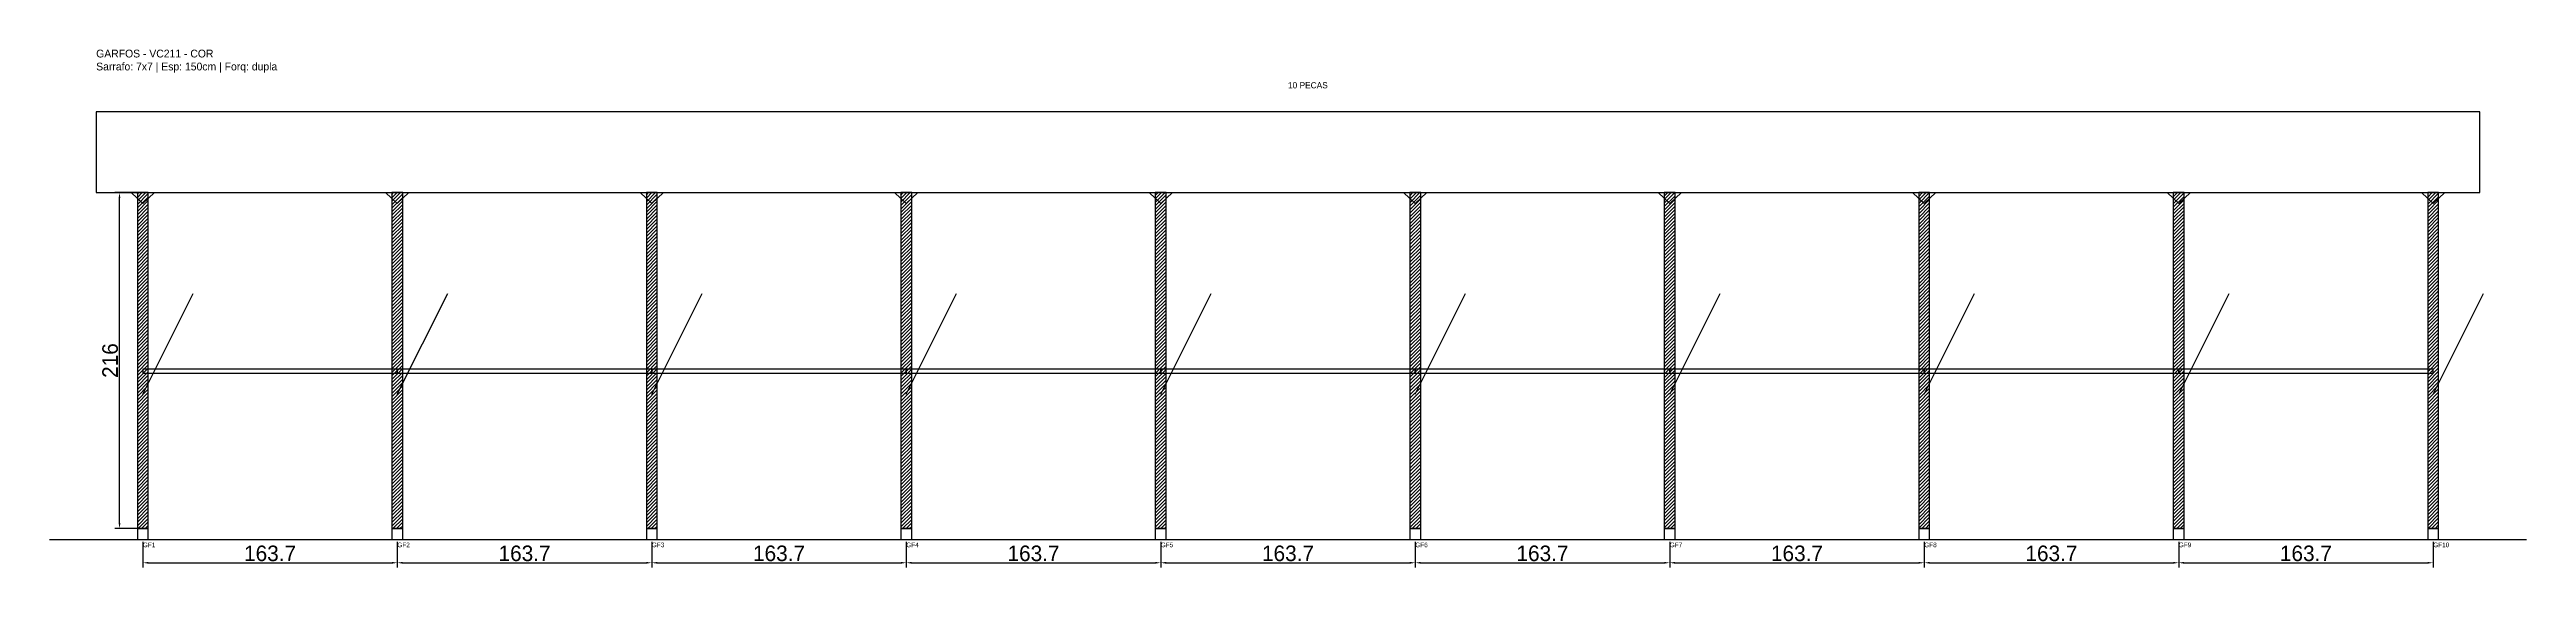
# Model space of a CAD drawing. Header units: metres. Extents: x -30 to 1563, y -25 to 308.
import ezdxf

# ---------------------------------------------------------------- set-up
doc = ezdxf.new("R2010")
doc.units = ezdxf.units.M
for name, color, linetype in [('BARRA_ANCORAGEM', 1, 'Continuous'), ('COTA', 241, 'Continuous'), ('GARFOS OK', 3, 'Continuous'), ('NOME DA VIGA', 6, 'Continuous'), ('SARR_7x7', 40, 'Continuous'), ('TIRAS REESCORAMENTO', 252, 'Continuous'), ('VIGAS', 3, 'Continuous')]:
    doc.layers.add(name, color=color, linetype=linetype)
doc.dimstyles.new('EZ DXF', dxfattribs={"dimtxt": 10, "dimasz": 3.5, "dimexe": 3, "dimexo": 1.5, "dimgap": 1, "dimtad": 1, "dimdec": 1, "dimdsep": 46, "dimcen": 2.5, "dimazin": 3, "dimtfac": 1, "dimtmove": 0, "dimatfit": 3})

msp = doc.modelspace()

# ---------------------------------------------------------------- hatches: boundary and pattern name
at = {"layer": 'COTA'}
h = msp.add_hatch(dxfattribs=at)
h.set_pattern_fill('ANSI31', scale=0.5)
h.paths.add_polyline_path([(26.5, 0), (33.5, 0), (33.5, 216), (26.5, 216)])
h = msp.add_hatch(dxfattribs=at)
h.set_pattern_fill('ANSI31', scale=0.5)
h.paths.add_polyline_path([(190.17, 0), (197.17, 0), (197.17, 216), (190.17, 216)])
h = msp.add_hatch(dxfattribs=at)
h.set_pattern_fill('ANSI31', scale=0.5)
h.paths.add_polyline_path([(353.83, 0), (360.83, 0), (360.83, 216), (353.83, 216)])
h = msp.add_hatch(dxfattribs=at)
h.set_pattern_fill('ANSI31', scale=0.5)
h.paths.add_polyline_path([(517.5, 0), (524.5, 0), (524.5, 216), (517.5, 216)])
h = msp.add_hatch(dxfattribs=at)
h.set_pattern_fill('ANSI31', scale=0.5)
h.paths.add_polyline_path([(681.17, 0), (688.17, 0), (688.17, 216), (681.17, 216)])
h = msp.add_hatch(dxfattribs=at)
h.set_pattern_fill('ANSI31', scale=0.5)
h.paths.add_polyline_path([(844.83, 0), (851.83, 0), (851.83, 216), (844.83, 216)])
h = msp.add_hatch(dxfattribs=at)
h.set_pattern_fill('ANSI31', scale=0.5)
h.paths.add_polyline_path([(1008.5, 0), (1015.5, 0), (1015.5, 216), (1008.5, 216)])
h = msp.add_hatch(dxfattribs=at)
h.set_pattern_fill('ANSI31', scale=0.5)
h.paths.add_polyline_path([(1172.17, 0), (1179.17, 0), (1179.17, 216), (1172.17, 216)])
h = msp.add_hatch(dxfattribs=at)
h.set_pattern_fill('ANSI31', scale=0.5)
h.paths.add_polyline_path([(1335.83, 0), (1342.83, 0), (1342.83, 216), (1335.83, 216)])
h = msp.add_hatch(dxfattribs=at)
h.set_pattern_fill('ANSI31', scale=0.5)
h.paths.add_polyline_path([(1499.5, 0), (1506.5, 0), (1506.5, 216), (1499.5, 216)])

# ---------------------------------------------------------------- linework, layer by layer
at = {"layer": 'BARRA_ANCORAGEM'}
for p, q in [((30, 86.4), (62.4, 151.2)), ((193.67, 86.4), (226.07, 151.2)), ((357.33, 86.4), (389.73, 151.2)), ((521, 86.4), (553.4, 151.2)), ((684.67, 86.4), (717.07, 151.2)), ((848.33, 86.4), (880.73, 151.2)), ((1012, 86.4), (1044.4, 151.2)), ((1175.67, 86.4), (1208.07, 151.2)), ((1339.33, 86.4), (1371.73, 151.2)), ((1503, 86.4), (1535.4, 151.2))]:
    msp.add_line(p, q, dxfattribs=at)
at = {"layer": 'GARFOS OK'}
for p, q in [((30, 209), (22.5, 216)), ((22.5, 216), (37.5, 216)), ((30, 209), (37.5, 216)), ((193.67, 209), (186.17, 216)), ((186.17, 216), (201.17, 216)), ((193.67, 209), (201.17, 216)), ((357.33, 209), (349.83, 216)), ((349.83, 216), (364.83, 216)), ((357.33, 209), (364.83, 216)), ((521, 209), (513.5, 216)), ((513.5, 216), (528.5, 216)), ((521, 209), (528.5, 216)), ((684.67, 209), (677.17, 216)), ((677.17, 216), (692.17, 216)), ((684.67, 209), (692.17, 216)), ((848.33, 209), (840.83, 216)), ((840.83, 216), (855.83, 216)), ((848.33, 209), (855.83, 216)), ((1012, 209), (1004.5, 216)), ((1004.5, 216), (1019.5, 216)), ((1012, 209), (1019.5, 216)), ((1175.67, 209), (1168.17, 216)), ((1168.17, 216), (1183.17, 216)), ((1175.67, 209), (1183.17, 216)), ((1339.33, 209), (1331.83, 216)), ((1331.83, 216), (1346.83, 216)), ((1339.33, 209), (1346.83, 216)), ((1503, 209), (1495.5, 216)), ((1495.5, 216), (1510.5, 216)), ((1503, 209), (1510.5, 216))]:
    msp.add_line(p, q, dxfattribs=at)
at = {"layer": 'GARFOS OK', "linetype": 'CONTINUOUS'}
msp.add_line((-30, -7), (1563, -7), dxfattribs=at)
at = {"layer": 'GARFOS OK'}
for points in [[(26.5, 0), (33.5, 0), (33.5, 216), (26.5, 216), (26.5, 0)], [(190.17, 0), (197.17, 0), (197.17, 216), (190.17, 216), (190.17, 0)], [(353.83, 0), (360.83, 0), (360.83, 216), (353.83, 216), (353.83, 0)], [(517.5, 0), (524.5, 0), (524.5, 216), (517.5, 216), (517.5, 0)], [(681.17, 0), (688.17, 0), (688.17, 216), (681.17, 216), (681.17, 0)], [(844.83, 0), (851.83, 0), (851.83, 216), (844.83, 216), (844.83, 0)], [(1008.5, 0), (1015.5, 0), (1015.5, 216), (1008.5, 216), (1008.5, 0)], [(1172.17, 0), (1179.17, 0), (1179.17, 216), (1172.17, 216), (1172.17, 0)], [(1335.83, 0), (1342.83, 0), (1342.83, 216), (1335.83, 216), (1335.83, 0)], [(1499.5, 0), (1506.5, 0), (1506.5, 216), (1499.5, 216), (1499.5, 0)]]:
    msp.add_lwpolyline(points, dxfattribs=at)
at = {"layer": 'SARR_7x7'}
for points in [[(26.5, -7), (33.5, -7), (33.5, 0), (26.5, 0), (26.5, -7)], [(190.17, -7), (197.17, -7), (197.17, 0), (190.17, 0), (190.17, -7)], [(353.83, -7), (360.83, -7), (360.83, 0), (353.83, 0), (353.83, -7)], [(517.5, -7), (524.5, -7), (524.5, 0), (517.5, 0), (517.5, -7)], [(681.17, -7), (688.17, -7), (688.17, 0), (681.17, 0), (681.17, -7)], [(844.83, -7), (851.83, -7), (851.83, 0), (844.83, 0), (844.83, -7)], [(1008.5, -7), (1015.5, -7), (1015.5, 0), (1008.5, 0), (1008.5, -7)], [(1172.17, -7), (1179.17, -7), (1179.17, 0), (1172.17, 0), (1172.17, -7)], [(1335.83, -7), (1342.83, -7), (1342.83, 0), (1335.83, 0), (1335.83, -7)], [(1499.5, -7), (1506.5, -7), (1506.5, 0), (1499.5, 0), (1499.5, -7)]]:
    msp.add_lwpolyline(points, dxfattribs=at)
at = {"layer": 'TIRAS REESCORAMENTO'}
for points in [[(30, 100), (193.67, 100), (193.67, 102.5), (30, 102.5), (30, 100)], [(193.67, 100), (357.33, 100), (357.33, 102.5), (193.67, 102.5), (193.67, 100)], [(357.33, 100), (521, 100), (521, 102.5), (357.33, 102.5), (357.33, 100)], [(521, 100), (684.67, 100), (684.67, 102.5), (521, 102.5), (521, 100)], [(684.67, 100), (848.33, 100), (848.33, 102.5), (684.67, 102.5), (684.67, 100)], [(848.33, 100), (1012, 100), (1012, 102.5), (848.33, 102.5), (848.33, 100)], [(1012, 100), (1175.67, 100), (1175.67, 102.5), (1012, 102.5), (1012, 100)], [(1175.67, 100), (1339.33, 100), (1339.33, 102.5), (1175.67, 102.5), (1175.67, 100)], [(1339.33, 100), (1503, 100), (1503, 102.5), (1339.33, 102.5), (1339.33, 100)]]:
    msp.add_lwpolyline(points, dxfattribs=at)
at = {"layer": 'VIGAS'}
msp.add_lwpolyline([(0, 216), (1533, 216), (1533, 268), (0, 268), (0, 216)], dxfattribs=at)

# ---------------------------------------------------------------- texts
at = {"layer": 'NOME DA VIGA'}
for s, height, p in [('10 PECAS', 4, (766.5, 283)), ('GF1', 3, (30, -12)), ('GF2', 3, (193.67, -12)), ('GF3', 3, (357.33, -12)), ('GF4', 3, (521, -12)), ('GF5', 3, (684.67, -12)), ('GF6', 3, (848.33, -12)), ('GF7', 3, (1012, -12)), ('GF8', 3, (1175.67, -12)), ('GF9', 3, (1339.33, -12)), ('GF10', 3, (1503, -12))]:
    msp.add_text(s, height=height, dxfattribs=at).set_placement(p)
at = {"layer": 'NOME DA VIGA', "insert": (0, 293), "char_height": 5, "attachment_point": 7}
msp.add_mtext('GARFOS - VC211 - COR\\PSarrafo: 7x7 | Esp: 150cm | Forq: dupla', dxfattribs=at)

# ---------------------------------------------------------------- dimensions: what is measured, and where the dimension line sits
at = {"layer": 'COTA'}
msp.add_linear_dim(base=(15, 0), p1=(30, 0), p2=(30, 216), angle=90, dimstyle='EZ DXF', dxfattribs=at).render()
for base, p1, p2 in [((30, -22), (30, -7), (193.67, -7)), ((193.67, -22), (193.67, -7), (357.33, -7)), ((357.33, -22), (357.33, -7), (521, -7)), ((521, -22), (521, -7), (684.67, -7)), ((684.67, -22), (684.67, -7), (848.33, -7)), ((848.33, -22), (848.33, -7), (1012, -7)), ((1012, -22), (1012, -7), (1175.67, -7)), ((1175.67, -22), (1175.67, -7), (1339.33, -7)), ((1339.33, -22), (1339.33, -7), (1503, -7))]:
    msp.add_linear_dim(base=base, p1=p1, p2=p2, dimstyle='EZ DXF', dxfattribs=at).render()

doc.saveas('drawing.dxf')
